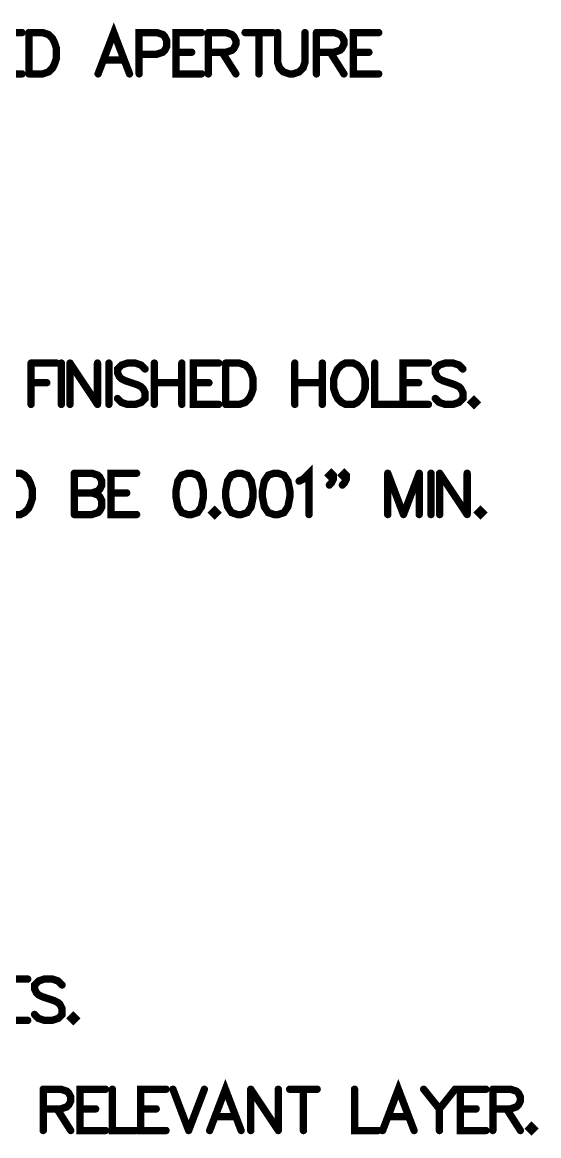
# Model space of a CAD drawing. Extents: x -9.8 to 23.3, y -7.1 to 14.3.
# Drawn here: x -3.552 to -2.848, y 4.094 to 5.61 of the extents above; entities that cross this region are included whole.
import ezdxf

# ---------------------------------------------------------------- set-up
doc = ezdxf.new("R2010")
doc.units = 0
doc.layers.add('2D_LINE_00', color=1, linetype='CONTINUOUS')

# ---------------------------------------------------------------- blocks, each defined once
blk = doc.blocks.new('SMOOTH_0$01')
at = {"const_width": 0.005}
blk.add_lwpolyline([(-0.0025, 0, 1), (0.0025, 0, 1)], format="xyb", close=True, dxfattribs=at)
blk = doc.blocks.new('DRAWING_742')
at = {"layer": '2D_LINE_00', "const_width": 0.01}
blk.add_lwpolyline([(0, 0), (0, -0.05624)], dxfattribs=at)
at = {"layer": '2D_LINE_00'}
for p in [(0, 0), (0, -0.05624)]:
    blk.add_blockref('SMOOTH_0$01', p, dxfattribs=at)
blk = doc.blocks.new('DRAWING_743')
at = {"layer": '2D_LINE_00', "const_width": 0.01}
blk.add_lwpolyline([(0, 0), (0.0241, 0), (0.03214, -0.00268), (0.03482, -0.00536), (0.03749, -0.01071), (0.03749, -0.01607), (0.03482, -0.02143), (0.03214, -0.0241), (0.0241, -0.02678), (0, -0.02678)], dxfattribs=at)
at = {"layer": '2D_LINE_00'}
for p in [(0, 0), (0.0241, 0), (0.03214, -0.00268), (0.03482, -0.00536), (0.03749, -0.01071), (0.03749, -0.01607), (0, -0.02678), (0.0241, -0.02678), (0.03214, -0.0241), (0.03482, -0.02143)]:
    blk.add_blockref('SMOOTH_0$01', p, dxfattribs=at)
blk = doc.blocks.new('DRAWING_744')
at = {"layer": '2D_LINE_00', "const_width": 0.01}
blk.add_lwpolyline([(0, 0), (0.01874, -0.02946)], dxfattribs=at)
at = {"layer": '2D_LINE_00'}
for p in [(0, 0), (0.01874, -0.02946)]:
    blk.add_blockref('SMOOTH_0$01', p, dxfattribs=at)
blk = doc.blocks.new('DRAWING_745')
at = {"layer": '2D_LINE_00', "const_width": 0.01}
blk.add_lwpolyline([(0, 0), (-0.03481, 0), (-0.03481, -0.05624), (0, -0.05624)], dxfattribs=at)
at = {"layer": '2D_LINE_00'}
for p in [(-0.03481, 0), (0, 0), (-0.03481, -0.05624), (0, -0.05624)]:
    blk.add_blockref('SMOOTH_0$01', p, dxfattribs=at)
blk = doc.blocks.new('DRAWING_746')
at = {"layer": '2D_LINE_00', "const_width": 0.01}
blk.add_lwpolyline([(0, 0), (0.02142, 0)], dxfattribs=at)
at = {"layer": '2D_LINE_00'}
for p in [(0, 0), (0.02142, 0)]:
    blk.add_blockref('SMOOTH_0$01', p, dxfattribs=at)
blk = doc.blocks.new('DRAWING_747')
at = {"layer": '2D_LINE_00', "const_width": 0.01}
blk.add_lwpolyline([(0, 0), (0, -0.05624), (0.03213, -0.05624)], dxfattribs=at)
at = {"layer": '2D_LINE_00'}
for p in [(0, 0), (0, -0.05624), (0.03213, -0.05624)]:
    blk.add_blockref('SMOOTH_0$01', p, dxfattribs=at)
blk = doc.blocks.new('DRAWING_748')
at = {"layer": '2D_LINE_00', "const_width": 0.01}
blk.add_lwpolyline([(0, 0), (-0.03482, 0), (-0.03482, -0.05624), (0, -0.05624)], dxfattribs=at)
at = {"layer": '2D_LINE_00'}
for p in [(-0.03482, 0), (0, 0), (-0.03482, -0.05624), (0, -0.05624)]:
    blk.add_blockref('SMOOTH_0$01', p, dxfattribs=at)
blk = doc.blocks.new('DRAWING_749')
at = {"layer": '2D_LINE_00', "const_width": 0.01}
blk.add_lwpolyline([(0, 0), (0.02143, 0)], dxfattribs=at)
at = {"layer": '2D_LINE_00'}
for p in [(0, 0), (0.02143, 0)]:
    blk.add_blockref('SMOOTH_0$01', p, dxfattribs=at)
blk = doc.blocks.new('DRAWING_750')
at = {"layer": '2D_LINE_00', "const_width": 0.01}
blk.add_lwpolyline([(0, 0), (0.02142, -0.05624)], dxfattribs=at)
at = {"layer": '2D_LINE_00'}
for p in [(0, 0), (0.02142, -0.05624)]:
    blk.add_blockref('SMOOTH_0$01', p, dxfattribs=at)
blk = doc.blocks.new('DRAWING_751')
at = {"layer": '2D_LINE_00', "const_width": 0.01}
blk.add_lwpolyline([(0, 0), (-0.02143, -0.05624)], dxfattribs=at)
at = {"layer": '2D_LINE_00'}
for p in [(0, 0), (-0.02143, -0.05624)]:
    blk.add_blockref('SMOOTH_0$01', p, dxfattribs=at)
blk = doc.blocks.new('DRAWING_752')
at = {"layer": '2D_LINE_00', "const_width": 0.01}
blk.add_lwpolyline([(0, 0), (-0.02143, 0.05624), (-0.04285, 0)], dxfattribs=at)
at = {"layer": '2D_LINE_00'}
for p in [(-0.02143, 0.05624), (-0.04285, 0), (0, 0)]:
    blk.add_blockref('SMOOTH_0$01', p, dxfattribs=at)
blk = doc.blocks.new('DRAWING_753')
at = {"layer": '2D_LINE_00', "const_width": 0.01}
blk.add_lwpolyline([(0, 0), (0.02678, 0)], dxfattribs=at)
at = {"layer": '2D_LINE_00'}
for p in [(0, 0), (0.02678, 0)]:
    blk.add_blockref('SMOOTH_0$01', p, dxfattribs=at)
blk = doc.blocks.new('DRAWING_754')
at = {"layer": '2D_LINE_00', "const_width": 0.01}
blk.add_lwpolyline([(0, 0), (0, -0.05624)], dxfattribs=at)
at = {"layer": '2D_LINE_00'}
for p in [(0, 0), (0, -0.05624)]:
    blk.add_blockref('SMOOTH_0$01', p, dxfattribs=at)
blk = doc.blocks.new('DRAWING_755')
at = {"layer": '2D_LINE_00', "const_width": 0.01}
blk.add_lwpolyline([(0, 0), (0.03749, -0.05624)], dxfattribs=at)
at = {"layer": '2D_LINE_00'}
for p in [(0, 0), (0.03749, -0.05624)]:
    blk.add_blockref('SMOOTH_0$01', p, dxfattribs=at)
blk = doc.blocks.new('DRAWING_756')
at = {"layer": '2D_LINE_00', "const_width": 0.01}
blk.add_lwpolyline([(0, 0), (0, -0.05624)], dxfattribs=at)
at = {"layer": '2D_LINE_00'}
for p in [(0, 0), (0, -0.05624)]:
    blk.add_blockref('SMOOTH_0$01', p, dxfattribs=at)
blk = doc.blocks.new('DRAWING_757')
at = {"layer": '2D_LINE_00', "const_width": 0.01}
blk.add_lwpolyline([(0, 0), (0, -0.05624)], dxfattribs=at)
at = {"layer": '2D_LINE_00'}
for p in [(0, 0), (0, -0.05624)]:
    blk.add_blockref('SMOOTH_0$01', p, dxfattribs=at)
blk = doc.blocks.new('DRAWING_758')
at = {"layer": '2D_LINE_00', "const_width": 0.01}
blk.add_lwpolyline([(0, 0), (0.03749, 0)], dxfattribs=at)
at = {"layer": '2D_LINE_00'}
for p in [(0, 0), (0.03749, 0)]:
    blk.add_blockref('SMOOTH_0$01', p, dxfattribs=at)
blk = doc.blocks.new('DRAWING_759')
at = {"layer": '2D_LINE_00', "const_width": 0.01}
blk.add_lwpolyline([(0, 0), (0, -0.05624), (0.03213, -0.05624)], dxfattribs=at)
at = {"layer": '2D_LINE_00'}
for p in [(0, 0), (0, -0.05624), (0.03213, -0.05624)]:
    blk.add_blockref('SMOOTH_0$01', p, dxfattribs=at)
blk = doc.blocks.new('DRAWING_760')
at = {"layer": '2D_LINE_00', "const_width": 0.01}
blk.add_lwpolyline([(0, 0), (-0.02142, 0.05624), (-0.04285, 0)], dxfattribs=at)
at = {"layer": '2D_LINE_00'}
for p in [(-0.02142, 0.05624), (-0.04285, 0), (0, 0)]:
    blk.add_blockref('SMOOTH_0$01', p, dxfattribs=at)
blk = doc.blocks.new('DRAWING_761')
at = {"layer": '2D_LINE_00', "const_width": 0.01}
blk.add_lwpolyline([(0, 0), (0.02677, 0)], dxfattribs=at)
at = {"layer": '2D_LINE_00'}
for p in [(0, 0), (0.02677, 0)]:
    blk.add_blockref('SMOOTH_0$01', p, dxfattribs=at)
blk = doc.blocks.new('DRAWING_762')
at = {"layer": '2D_LINE_00', "const_width": 0.01}
blk.add_lwpolyline([(0, 0), (0.02143, -0.02678), (0.02143, -0.05624)], dxfattribs=at)
at = {"layer": '2D_LINE_00'}
for p in [(0, 0), (0.02143, -0.02678), (0.02143, -0.05624)]:
    blk.add_blockref('SMOOTH_0$01', p, dxfattribs=at)
blk = doc.blocks.new('DRAWING_763')
at = {"layer": '2D_LINE_00', "const_width": 0.01}
blk.add_lwpolyline([(0, 0), (-0.02142, -0.02678)], dxfattribs=at)
at = {"layer": '2D_LINE_00'}
for p in [(0, 0), (-0.02142, -0.02678)]:
    blk.add_blockref('SMOOTH_0$01', p, dxfattribs=at)
blk = doc.blocks.new('DRAWING_764')
at = {"layer": '2D_LINE_00', "const_width": 0.01}
blk.add_lwpolyline([(0, 0), (-0.03481, 0), (-0.03481, -0.05624), (0, -0.05624)], dxfattribs=at)
at = {"layer": '2D_LINE_00'}
for p in [(-0.03481, 0), (0, 0), (-0.03481, -0.05624), (0, -0.05624)]:
    blk.add_blockref('SMOOTH_0$01', p, dxfattribs=at)
blk = doc.blocks.new('DRAWING_765')
at = {"layer": '2D_LINE_00', "const_width": 0.01}
blk.add_lwpolyline([(0, 0), (0.02142, 0)], dxfattribs=at)
at = {"layer": '2D_LINE_00'}
for p in [(0, 0), (0.02142, 0)]:
    blk.add_blockref('SMOOTH_0$01', p, dxfattribs=at)
blk = doc.blocks.new('DRAWING_766')
at = {"layer": '2D_LINE_00', "const_width": 0.01}
blk.add_lwpolyline([(0, 0), (0, -0.05624)], dxfattribs=at)
at = {"layer": '2D_LINE_00'}
for p in [(0, 0), (0, -0.05624)]:
    blk.add_blockref('SMOOTH_0$01', p, dxfattribs=at)
blk = doc.blocks.new('DRAWING_767')
at = {"layer": '2D_LINE_00', "const_width": 0.01}
blk.add_lwpolyline([(0, 0), (0.0241, 0), (0.03213, -0.00268), (0.03481, -0.00536), (0.03749, -0.01071), (0.03749, -0.01607), (0.03481, -0.02143), (0.03213, -0.0241), (0.0241, -0.02678), (0, -0.02678)], dxfattribs=at)
at = {"layer": '2D_LINE_00'}
for p in [(0, 0), (0.0241, 0), (0.03213, -0.00268), (0.03481, -0.00536), (0.03749, -0.01071), (0.03749, -0.01607), (0, -0.02678), (0.0241, -0.02678), (0.03213, -0.0241), (0.03481, -0.02143)]:
    blk.add_blockref('SMOOTH_0$01', p, dxfattribs=at)
blk = doc.blocks.new('DRAWING_768')
at = {"layer": '2D_LINE_00', "const_width": 0.01}
blk.add_lwpolyline([(0, 0), (0.01875, -0.02946)], dxfattribs=at)
at = {"layer": '2D_LINE_00'}
for p in [(0, 0), (0.01875, -0.02946)]:
    blk.add_blockref('SMOOTH_0$01', p, dxfattribs=at)
blk = doc.blocks.new('DRAWING_769')
at = {"layer": '2D_LINE_00', "const_width": 0.01}
blk.add_lwpolyline([(0, 0), (-0.00267, -0.00268), (0, -0.00536), (0.00268, -0.00268), (0, 0)], dxfattribs=at)
at = {"layer": '2D_LINE_00'}
for p in [(-0.00267, -0.00268), (0, 0), (0, 0), (0.00268, -0.00268), (0, -0.00536)]:
    blk.add_blockref('SMOOTH_0$01', p, dxfattribs=at)
blk = doc.blocks.new('DRAWING_848')
at = {"layer": '2D_LINE_00', "const_width": 0.01}
blk.add_lwpolyline([(0, 0), (-0.03481, 0), (-0.03481, -0.05624), (0, -0.05624)], dxfattribs=at)
at = {"layer": '2D_LINE_00'}
for p in [(-0.03481, 0), (0, 0), (-0.03481, -0.05624), (0, -0.05624)]:
    blk.add_blockref('SMOOTH_0$01', p, dxfattribs=at)
blk = doc.blocks.new('DRAWING_850')
at = {"layer": '2D_LINE_00', "const_width": 0.01}
blk.add_lwpolyline([(0, 0), (-0.00536, 0.00536), (-0.01339, 0.00804), (-0.0241, 0.00804), (-0.03214, 0.00536), (-0.03749, 0), (-0.03749, -0.00535), (-0.03481, -0.01071), (-0.03214, -0.01339), (-0.02678, -0.01606), (-0.01071, -0.02142), (-0.00536, -0.0241), (-0.00268, -0.02678), (0, -0.03213), (0, -0.04017), (-0.00536, -0.04552), (-0.01339, -0.0482), (-0.0241, -0.0482), (-0.03214, -0.04552), (-0.03749, -0.04017)], dxfattribs=at)
at = {"layer": '2D_LINE_00'}
for p in [(-0.03749, 0), (-0.03214, 0.00536), (-0.0241, 0.00804), (-0.01339, 0.00804), (-0.00536, 0.00536), (0, 0), (-0.03749, -0.00535), (-0.03481, -0.01071), (-0.03214, -0.01339), (-0.02678, -0.01606), (-0.01071, -0.02142), (-0.00536, -0.0241), (-0.00268, -0.02678), (0, -0.03213), (-0.03749, -0.04017), (-0.03214, -0.04552), (-0.0241, -0.0482), (-0.01339, -0.0482), (-0.00536, -0.04552), (0, -0.04017)]:
    blk.add_blockref('SMOOTH_0$01', p, dxfattribs=at)
blk = doc.blocks.new('DRAWING_851')
at = {"layer": '2D_LINE_00', "const_width": 0.01}
blk.add_lwpolyline([(0, 0), (-0.00267, -0.00268), (0, -0.00536), (0.00268, -0.00268), (0, 0)], dxfattribs=at)
at = {"layer": '2D_LINE_00'}
for p in [(-0.00267, -0.00268), (0, 0), (0, 0), (0.00268, -0.00268), (0, -0.00536)]:
    blk.add_blockref('SMOOTH_0$01', p, dxfattribs=at)
blk = doc.blocks.new('DRAWING_1162')
at = {"layer": '2D_LINE_00', "const_width": 0.01}
blk.add_lwpolyline([(0, 0), (-0.03481, 0), (-0.03481, -0.05624), (0, -0.05624)], dxfattribs=at)
at = {"layer": '2D_LINE_00'}
for p in [(-0.03481, 0), (0, 0), (-0.03481, -0.05624), (0, -0.05624)]:
    blk.add_blockref('SMOOTH_0$01', p, dxfattribs=at)
blk = doc.blocks.new('DRAWING_1164')
at = {"layer": '2D_LINE_00', "const_width": 0.01}
blk.add_lwpolyline([(0, 0), (0, -0.05624)], dxfattribs=at)
at = {"layer": '2D_LINE_00'}
for p in [(0, 0), (0, -0.05624)]:
    blk.add_blockref('SMOOTH_0$01', p, dxfattribs=at)
blk = doc.blocks.new('DRAWING_1165')
at = {"layer": '2D_LINE_00', "const_width": 0.01}
blk.add_lwpolyline([(0, 0), (0.01874, 0), (0.02678, -0.00268), (0.03213, -0.00804), (0.03481, -0.01339), (0.03749, -0.02143), (0.03749, -0.03482), (0.03481, -0.04285), (0.03213, -0.04821), (0.02678, -0.05356), (0.01874, -0.05624), (0, -0.05624)], dxfattribs=at)
at = {"layer": '2D_LINE_00'}
for p in [(0, 0), (0.01874, 0), (0.02678, -0.00268), (0.03213, -0.00804), (0.03481, -0.01339), (0.03749, -0.02143), (0.03749, -0.03482), (0.03213, -0.04821), (0.03481, -0.04285), (0, -0.05624), (0.01874, -0.05624), (0.02678, -0.05356)]:
    blk.add_blockref('SMOOTH_0$01', p, dxfattribs=at)
blk = doc.blocks.new('DRAWING_1166')
at = {"layer": '2D_LINE_00', "const_width": 0.01}
blk.add_lwpolyline([(0, 0), (-0.02142, 0.05624), (-0.04285, 0)], dxfattribs=at)
at = {"layer": '2D_LINE_00'}
for p in [(-0.02142, 0.05624), (-0.04285, 0), (0, 0)]:
    blk.add_blockref('SMOOTH_0$01', p, dxfattribs=at)
blk = doc.blocks.new('DRAWING_1167')
at = {"layer": '2D_LINE_00', "const_width": 0.01}
blk.add_lwpolyline([(0, 0), (0.02678, 0)], dxfattribs=at)
at = {"layer": '2D_LINE_00'}
for p in [(0, 0), (0.02678, 0)]:
    blk.add_blockref('SMOOTH_0$01', p, dxfattribs=at)
blk = doc.blocks.new('DRAWING_1168')
at = {"layer": '2D_LINE_00', "const_width": 0.01}
blk.add_lwpolyline([(0, 0), (0.0241, 0), (0.03214, 0.00268), (0.03482, 0.00536), (0.03749, 0.01071), (0.03749, 0.01875), (0.03482, 0.0241), (0.03214, 0.02678), (0.0241, 0.02946), (0, 0.02946), (0, -0.02678)], dxfattribs=at)
at = {"layer": '2D_LINE_00'}
for p in [(0, 0.02946), (0.0241, 0.02946), (0.03214, 0.02678), (0.03482, 0.0241), (0.03749, 0.01875), (0.03749, 0.01071), (0, 0), (0.0241, 0), (0.03214, 0.00268), (0.03482, 0.00536), (0, -0.02678)]:
    blk.add_blockref('SMOOTH_0$01', p, dxfattribs=at)
blk = doc.blocks.new('DRAWING_1169')
at = {"layer": '2D_LINE_00', "const_width": 0.01}
blk.add_lwpolyline([(0, 0), (-0.03482, 0), (-0.03482, -0.05624), (0, -0.05624)], dxfattribs=at)
at = {"layer": '2D_LINE_00'}
for p in [(-0.03482, 0), (0, 0), (-0.03482, -0.05624), (0, -0.05624)]:
    blk.add_blockref('SMOOTH_0$01', p, dxfattribs=at)
blk = doc.blocks.new('DRAWING_1170')
at = {"layer": '2D_LINE_00', "const_width": 0.01}
blk.add_lwpolyline([(0, 0), (0.02142, 0)], dxfattribs=at)
at = {"layer": '2D_LINE_00'}
for p in [(0, 0), (0.02142, 0)]:
    blk.add_blockref('SMOOTH_0$01', p, dxfattribs=at)
blk = doc.blocks.new('DRAWING_1171')
at = {"layer": '2D_LINE_00', "const_width": 0.01}
blk.add_lwpolyline([(0, 0), (0, -0.05624)], dxfattribs=at)
at = {"layer": '2D_LINE_00'}
for p in [(0, 0), (0, -0.05624)]:
    blk.add_blockref('SMOOTH_0$01', p, dxfattribs=at)
blk = doc.blocks.new('DRAWING_1172')
at = {"layer": '2D_LINE_00', "const_width": 0.01}
blk.add_lwpolyline([(0, 0), (0.0241, 0), (0.03213, -0.00268), (0.03481, -0.00536), (0.03749, -0.01071), (0.03749, -0.01607), (0.03481, -0.02143), (0.03213, -0.0241), (0.0241, -0.02678), (0, -0.02678)], dxfattribs=at)
at = {"layer": '2D_LINE_00'}
for p in [(0, 0), (0.0241, 0), (0.03213, -0.00268), (0.03481, -0.00536), (0.03749, -0.01071), (0.03749, -0.01607), (0, -0.02678), (0.0241, -0.02678), (0.03213, -0.0241), (0.03481, -0.02143)]:
    blk.add_blockref('SMOOTH_0$01', p, dxfattribs=at)
blk = doc.blocks.new('DRAWING_1173')
at = {"layer": '2D_LINE_00', "const_width": 0.01}
blk.add_lwpolyline([(0, 0), (0.01875, -0.02946)], dxfattribs=at)
at = {"layer": '2D_LINE_00'}
for p in [(0, 0), (0.01875, -0.02946)]:
    blk.add_blockref('SMOOTH_0$01', p, dxfattribs=at)
blk = doc.blocks.new('DRAWING_1174')
at = {"layer": '2D_LINE_00', "const_width": 0.01}
blk.add_lwpolyline([(0, 0), (0, -0.05624)], dxfattribs=at)
at = {"layer": '2D_LINE_00'}
for p in [(0, 0), (0, -0.05624)]:
    blk.add_blockref('SMOOTH_0$01', p, dxfattribs=at)
blk = doc.blocks.new('DRAWING_1175')
at = {"layer": '2D_LINE_00', "const_width": 0.01}
blk.add_lwpolyline([(0, 0), (0.03749, 0)], dxfattribs=at)
at = {"layer": '2D_LINE_00'}
for p in [(0, 0), (0.03749, 0)]:
    blk.add_blockref('SMOOTH_0$01', p, dxfattribs=at)
blk = doc.blocks.new('DRAWING_1176')
at = {"layer": '2D_LINE_00', "const_width": 0.01}
blk.add_lwpolyline([(0, 0), (0, -0.04017), (0.00268, -0.04821), (0.00804, -0.05356), (0.01607, -0.05624), (0.02143, -0.05624), (0.02946, -0.05356), (0.03482, -0.04821), (0.0375, -0.04017), (0.0375, 0)], dxfattribs=at)
at = {"layer": '2D_LINE_00'}
for p in [(0, 0), (0.0375, 0), (0, -0.04017), (0.00268, -0.04821), (0.03482, -0.04821), (0.0375, -0.04017), (0.00804, -0.05356), (0.01607, -0.05624), (0.02143, -0.05624), (0.02946, -0.05356)]:
    blk.add_blockref('SMOOTH_0$01', p, dxfattribs=at)
blk = doc.blocks.new('DRAWING_1177')
at = {"layer": '2D_LINE_00', "const_width": 0.01}
blk.add_lwpolyline([(0, 0), (0, -0.05624)], dxfattribs=at)
at = {"layer": '2D_LINE_00'}
for p in [(0, 0), (0, -0.05624)]:
    blk.add_blockref('SMOOTH_0$01', p, dxfattribs=at)
blk = doc.blocks.new('DRAWING_1178')
at = {"layer": '2D_LINE_00', "const_width": 0.01}
blk.add_lwpolyline([(0, 0), (0.0241, 0), (0.03213, -0.00268), (0.03481, -0.00536), (0.03749, -0.01071), (0.03749, -0.01607), (0.03481, -0.02143), (0.03213, -0.0241), (0.0241, -0.02678), (0, -0.02678)], dxfattribs=at)
at = {"layer": '2D_LINE_00'}
for p in [(0, 0), (0.0241, 0), (0.03213, -0.00268), (0.03481, -0.00536), (0.03749, -0.01071), (0.03749, -0.01607), (0, -0.02678), (0.0241, -0.02678), (0.03213, -0.0241), (0.03481, -0.02143)]:
    blk.add_blockref('SMOOTH_0$01', p, dxfattribs=at)
blk = doc.blocks.new('DRAWING_1179')
at = {"layer": '2D_LINE_00', "const_width": 0.01}
blk.add_lwpolyline([(0, 0), (0.01875, -0.02946)], dxfattribs=at)
at = {"layer": '2D_LINE_00'}
for p in [(0, 0), (0.01875, -0.02946)]:
    blk.add_blockref('SMOOTH_0$01', p, dxfattribs=at)
blk = doc.blocks.new('DRAWING_1180')
at = {"layer": '2D_LINE_00', "const_width": 0.01}
blk.add_lwpolyline([(0, 0), (-0.03481, 0), (-0.03481, -0.05624), (0, -0.05624)], dxfattribs=at)
at = {"layer": '2D_LINE_00'}
for p in [(-0.03481, 0), (0, 0), (-0.03481, -0.05624), (0, -0.05624)]:
    blk.add_blockref('SMOOTH_0$01', p, dxfattribs=at)
blk = doc.blocks.new('DRAWING_1181')
at = {"layer": '2D_LINE_00', "const_width": 0.01}
blk.add_lwpolyline([(0, 0), (0.02142, 0)], dxfattribs=at)
at = {"layer": '2D_LINE_00'}
for p in [(0, 0), (0.02142, 0)]:
    blk.add_blockref('SMOOTH_0$01', p, dxfattribs=at)
blk = doc.blocks.new('DRAWING_1542')
at = {"layer": '2D_LINE_00', "const_width": 0.01}
blk.add_lwpolyline([(0, 0), (-0.00536, -0.00268), (-0.01071, -0.00804), (-0.01339, -0.01339), (-0.01607, -0.02143), (-0.01607, -0.03482), (-0.01339, -0.04285), (-0.01071, -0.04821), (-0.00536, -0.05356), (0, -0.05624), (0.01071, -0.05624), (0.01607, -0.05356), (0.02142, -0.04821), (0.0241, -0.04285), (0.02678, -0.03482), (0.02678, -0.02143), (0.0241, -0.01339), (0.02142, -0.00804), (0.01607, -0.00268), (0.01071, 0), (0, 0)], dxfattribs=at)
at = {"layer": '2D_LINE_00'}
for p in [(-0.00536, -0.00268), (0, 0), (0, 0), (0.01071, 0), (0.01607, -0.00268), (-0.01339, -0.01339), (-0.01071, -0.00804), (0.02142, -0.00804), (0.0241, -0.01339), (-0.01607, -0.02143), (-0.01607, -0.03482), (0.02678, -0.02143), (0.02678, -0.03482), (-0.01339, -0.04285), (-0.01071, -0.04821), (0.02142, -0.04821), (0.0241, -0.04285), (-0.00536, -0.05356), (0, -0.05624), (0.01071, -0.05624), (0.01607, -0.05356)]:
    blk.add_blockref('SMOOTH_0$01', p, dxfattribs=at)
blk = doc.blocks.new('DRAWING_1543')
at = {"layer": '2D_LINE_00', "const_width": 0.01}
blk.add_lwpolyline([(0, 0), (0, -0.05624)], dxfattribs=at)
at = {"layer": '2D_LINE_00'}
for p in [(0, 0), (0, -0.05624)]:
    blk.add_blockref('SMOOTH_0$01', p, dxfattribs=at)
blk = doc.blocks.new('DRAWING_1544')
at = {"layer": '2D_LINE_00', "const_width": 0.01}
blk.add_lwpolyline([(0, 0), (0.0241, 0), (0.03213, -0.00268), (0.03481, -0.00536), (0.03749, -0.01071), (0.03749, -0.01607), (0.03481, -0.02143), (0.03213, -0.0241), (0.0241, -0.02678)], dxfattribs=at)
at = {"layer": '2D_LINE_00'}
for p in [(0, 0), (0.0241, 0), (0.03213, -0.00268), (0.03481, -0.00536), (0.03749, -0.01071), (0.03749, -0.01607), (0.0241, -0.02678), (0.03213, -0.0241), (0.03481, -0.02143)]:
    blk.add_blockref('SMOOTH_0$01', p, dxfattribs=at)
blk = doc.blocks.new('DRAWING_1545')
at = {"layer": '2D_LINE_00', "const_width": 0.01}
blk.add_lwpolyline([(0, 0), (0.0241, 0), (0.03213, -0.00268), (0.03481, -0.00536), (0.03749, -0.01071), (0.03749, -0.01875), (0.03481, -0.0241), (0.03213, -0.02678), (0.0241, -0.02946), (0, -0.02946)], dxfattribs=at)
at = {"layer": '2D_LINE_00'}
for p in [(0, 0), (0.0241, 0), (0.03213, -0.00268), (0.03481, -0.00536), (0.03749, -0.01071), (0.03749, -0.01875), (0, -0.02946), (0.0241, -0.02946), (0.03213, -0.02678), (0.03481, -0.0241)]:
    blk.add_blockref('SMOOTH_0$01', p, dxfattribs=at)
blk = doc.blocks.new('DRAWING_1546')
at = {"layer": '2D_LINE_00', "const_width": 0.01}
blk.add_lwpolyline([(0, 0), (-0.03481, 0), (-0.03481, -0.05624), (0, -0.05624)], dxfattribs=at)
at = {"layer": '2D_LINE_00'}
for p in [(-0.03481, 0), (0, 0), (-0.03481, -0.05624), (0, -0.05624)]:
    blk.add_blockref('SMOOTH_0$01', p, dxfattribs=at)
blk = doc.blocks.new('DRAWING_1547')
at = {"layer": '2D_LINE_00', "const_width": 0.01}
blk.add_lwpolyline([(0, 0), (0.02142, 0)], dxfattribs=at)
at = {"layer": '2D_LINE_00'}
for p in [(0, 0), (0.02142, 0)]:
    blk.add_blockref('SMOOTH_0$01', p, dxfattribs=at)
blk = doc.blocks.new('DRAWING_1548')
at = {"layer": '2D_LINE_00', "const_width": 0.01}
blk.add_lwpolyline([(0, 0), (-0.00804, -0.00268), (-0.01339, -0.01071), (-0.01607, -0.0241), (-0.01607, -0.03214), (-0.01339, -0.04553), (-0.00804, -0.05356), (0, -0.05624), (0.00535, -0.05624), (0.01339, -0.05356), (0.01875, -0.04553), (0.02142, -0.03214), (0.02142, -0.0241), (0.01875, -0.01071), (0.01339, -0.00268), (0.00535, 0), (0, 0)], dxfattribs=at)
at = {"layer": '2D_LINE_00'}
for p in [(-0.00804, -0.00268), (0, 0), (0, 0), (0.00535, 0), (0.01339, -0.00268), (-0.01339, -0.01071), (0.01875, -0.01071), (-0.01607, -0.0241), (-0.01607, -0.03214), (0.02142, -0.0241), (0.02142, -0.03214), (-0.01339, -0.04553), (0.01875, -0.04553), (-0.00804, -0.05356), (0, -0.05624), (0.00535, -0.05624), (0.01339, -0.05356)]:
    blk.add_blockref('SMOOTH_0$01', p, dxfattribs=at)
blk = doc.blocks.new('DRAWING_1549')
at = {"layer": '2D_LINE_00', "const_width": 0.01}
blk.add_lwpolyline([(0, 0), (-0.00268, -0.00268), (0, -0.00536), (0.00268, -0.00268), (0, 0)], dxfattribs=at)
at = {"layer": '2D_LINE_00'}
for p in [(-0.00268, -0.00268), (0, 0), (0, 0), (0.00268, -0.00268), (0, -0.00536)]:
    blk.add_blockref('SMOOTH_0$01', p, dxfattribs=at)
blk = doc.blocks.new('DRAWING_1550')
at = {"layer": '2D_LINE_00', "const_width": 0.01}
blk.add_lwpolyline([(0, 0), (-0.00803, -0.00268), (-0.01339, -0.01071), (-0.01607, -0.0241), (-0.01607, -0.03214), (-0.01339, -0.04553), (-0.00803, -0.05356), (0, -0.05624), (0.00536, -0.05624), (0.01339, -0.05356), (0.01875, -0.04553), (0.02143, -0.03214), (0.02143, -0.0241), (0.01875, -0.01071), (0.01339, -0.00268), (0.00536, 0), (0, 0)], dxfattribs=at)
at = {"layer": '2D_LINE_00'}
for p in [(-0.00803, -0.00268), (0, 0), (0, 0), (0.00536, 0), (0.01339, -0.00268), (-0.01339, -0.01071), (0.01875, -0.01071), (-0.01607, -0.0241), (-0.01607, -0.03214), (0.02143, -0.0241), (0.02143, -0.03214), (-0.01339, -0.04553), (0.01875, -0.04553), (-0.00803, -0.05356), (0, -0.05624), (0.00536, -0.05624), (0.01339, -0.05356)]:
    blk.add_blockref('SMOOTH_0$01', p, dxfattribs=at)
blk = doc.blocks.new('DRAWING_1551')
at = {"layer": '2D_LINE_00', "const_width": 0.01}
blk.add_lwpolyline([(0, 0), (-0.00803, -0.00268), (-0.01339, -0.01071), (-0.01607, -0.0241), (-0.01607, -0.03214), (-0.01339, -0.04553), (-0.00803, -0.05356), (0, -0.05624), (0.00536, -0.05624), (0.01339, -0.05356), (0.01875, -0.04553), (0.02142, -0.03214), (0.02142, -0.0241), (0.01875, -0.01071), (0.01339, -0.00268), (0.00536, 0), (0, 0)], dxfattribs=at)
at = {"layer": '2D_LINE_00'}
for p in [(-0.00803, -0.00268), (0, 0), (0, 0), (0.00536, 0), (0.01339, -0.00268), (-0.01339, -0.01071), (0.01875, -0.01071), (-0.01607, -0.0241), (-0.01607, -0.03214), (0.02142, -0.0241), (0.02142, -0.03214), (-0.01339, -0.04553), (0.01875, -0.04553), (-0.00803, -0.05356), (0, -0.05624), (0.00536, -0.05624), (0.01339, -0.05356)]:
    blk.add_blockref('SMOOTH_0$01', p, dxfattribs=at)
blk = doc.blocks.new('DRAWING_1552')
at = {"layer": '2D_LINE_00', "const_width": 0.01}
blk.add_lwpolyline([(0, 0), (0.00536, 0.00267), (0.01339, 0.01071), (0.01339, -0.04553)], dxfattribs=at)
at = {"layer": '2D_LINE_00'}
for p in [(0.01339, 0.01071), (0, 0), (0.00536, 0.00267), (0.01339, -0.04553)]:
    blk.add_blockref('SMOOTH_0$01', p, dxfattribs=at)
blk = doc.blocks.new('DRAWING_1553')
at = {"layer": '2D_LINE_00', "const_width": 0.01}
blk.add_lwpolyline([(0, 0), (-0.00268, 0.00268), (0, 0.00536), (0.00268, 0.00268), (0.00268, -0.00268), (0, -0.00803), (-0.00268, -0.01071)], dxfattribs=at)
at = {"layer": '2D_LINE_00'}
for p in [(-0.00268, 0.00268), (0, 0.00536), (0, 0), (0.00268, 0.00268), (0.00268, -0.00268), (-0.00268, -0.01071), (0, -0.00803)]:
    blk.add_blockref('SMOOTH_0$01', p, dxfattribs=at)
blk = doc.blocks.new('DRAWING_1554')
at = {"layer": '2D_LINE_00', "const_width": 0.01}
blk.add_lwpolyline([(0, 0), (-0.00268, 0.00268), (0, 0.00536), (0.00267, 0.00268), (0.00267, -0.00268), (0, -0.00803), (-0.00268, -0.01071)], dxfattribs=at)
at = {"layer": '2D_LINE_00'}
for p in [(-0.00268, 0.00268), (0, 0.00536), (0, 0), (0.00267, 0.00268), (0.00267, -0.00268), (-0.00268, -0.01071), (0, -0.00803)]:
    blk.add_blockref('SMOOTH_0$01', p, dxfattribs=at)
blk = doc.blocks.new('DRAWING_1555')
at = {"layer": '2D_LINE_00', "const_width": 0.01}
blk.add_lwpolyline([(0, 0), (0, -0.05624)], dxfattribs=at)
at = {"layer": '2D_LINE_00'}
for p in [(0, 0), (0, -0.05624)]:
    blk.add_blockref('SMOOTH_0$01', p, dxfattribs=at)
blk = doc.blocks.new('DRAWING_1556')
at = {"layer": '2D_LINE_00', "const_width": 0.01}
blk.add_lwpolyline([(0, 0), (0.02142, -0.05624)], dxfattribs=at)
at = {"layer": '2D_LINE_00'}
for p in [(0, 0), (0.02142, -0.05624)]:
    blk.add_blockref('SMOOTH_0$01', p, dxfattribs=at)
blk = doc.blocks.new('DRAWING_1557')
at = {"layer": '2D_LINE_00', "const_width": 0.01}
blk.add_lwpolyline([(0, 0), (-0.02143, -0.05624)], dxfattribs=at)
at = {"layer": '2D_LINE_00'}
for p in [(0, 0), (-0.02143, -0.05624)]:
    blk.add_blockref('SMOOTH_0$01', p, dxfattribs=at)
blk = doc.blocks.new('DRAWING_1558')
at = {"layer": '2D_LINE_00', "const_width": 0.01}
blk.add_lwpolyline([(0, 0), (0, -0.05624)], dxfattribs=at)
at = {"layer": '2D_LINE_00'}
for p in [(0, 0), (0, -0.05624)]:
    blk.add_blockref('SMOOTH_0$01', p, dxfattribs=at)
blk = doc.blocks.new('DRAWING_1559')
at = {"layer": '2D_LINE_00', "const_width": 0.01}
blk.add_lwpolyline([(0, 0), (0, -0.05624)], dxfattribs=at)
at = {"layer": '2D_LINE_00'}
for p in [(0, 0), (0, -0.05624)]:
    blk.add_blockref('SMOOTH_0$01', p, dxfattribs=at)
blk = doc.blocks.new('DRAWING_1560')
at = {"layer": '2D_LINE_00', "const_width": 0.01}
blk.add_lwpolyline([(0, 0), (0, -0.05624)], dxfattribs=at)
at = {"layer": '2D_LINE_00'}
for p in [(0, 0), (0, -0.05624)]:
    blk.add_blockref('SMOOTH_0$01', p, dxfattribs=at)
blk = doc.blocks.new('DRAWING_1561')
at = {"layer": '2D_LINE_00', "const_width": 0.01}
blk.add_lwpolyline([(0, 0), (0.03749, -0.05624)], dxfattribs=at)
at = {"layer": '2D_LINE_00'}
for p in [(0, 0), (0.03749, -0.05624)]:
    blk.add_blockref('SMOOTH_0$01', p, dxfattribs=at)
blk = doc.blocks.new('DRAWING_1562')
at = {"layer": '2D_LINE_00', "const_width": 0.01}
blk.add_lwpolyline([(0, 0), (0, -0.05624)], dxfattribs=at)
at = {"layer": '2D_LINE_00'}
for p in [(0, 0), (0, -0.05624)]:
    blk.add_blockref('SMOOTH_0$01', p, dxfattribs=at)
blk = doc.blocks.new('DRAWING_1563')
at = {"layer": '2D_LINE_00', "const_width": 0.01}
blk.add_lwpolyline([(0, 0), (-0.00268, -0.00268), (0, -0.00536), (0.00268, -0.00268), (0, 0)], dxfattribs=at)
at = {"layer": '2D_LINE_00'}
for p in [(-0.00268, -0.00268), (0, 0), (0, 0), (0.00268, -0.00268), (0, -0.00536)]:
    blk.add_blockref('SMOOTH_0$01', p, dxfattribs=at)
blk = doc.blocks.new('DRAWING_1650')
at = {"layer": '2D_LINE_00', "const_width": 0.01}
blk.add_lwpolyline([(0, 0), (0, -0.05624)], dxfattribs=at)
at = {"layer": '2D_LINE_00'}
for p in [(0, 0), (0, -0.05624)]:
    blk.add_blockref('SMOOTH_0$01', p, dxfattribs=at)
blk = doc.blocks.new('DRAWING_1651')
at = {"layer": '2D_LINE_00', "const_width": 0.01}
blk.add_lwpolyline([(0, 0), (0.03482, 0)], dxfattribs=at)
at = {"layer": '2D_LINE_00'}
for p in [(0, 0), (0.03482, 0)]:
    blk.add_blockref('SMOOTH_0$01', p, dxfattribs=at)
blk = doc.blocks.new('DRAWING_1652')
at = {"layer": '2D_LINE_00', "const_width": 0.01}
blk.add_lwpolyline([(0, 0), (0.02143, 0)], dxfattribs=at)
at = {"layer": '2D_LINE_00'}
for p in [(0, 0), (0.02143, 0)]:
    blk.add_blockref('SMOOTH_0$01', p, dxfattribs=at)
blk = doc.blocks.new('DRAWING_1653')
at = {"layer": '2D_LINE_00', "const_width": 0.01}
blk.add_lwpolyline([(0, 0), (0, -0.05624)], dxfattribs=at)
at = {"layer": '2D_LINE_00'}
for p in [(0, 0), (0, -0.05624)]:
    blk.add_blockref('SMOOTH_0$01', p, dxfattribs=at)
blk = doc.blocks.new('DRAWING_1654')
at = {"layer": '2D_LINE_00', "const_width": 0.01}
blk.add_lwpolyline([(0, 0), (0, -0.05624)], dxfattribs=at)
at = {"layer": '2D_LINE_00'}
for p in [(0, 0), (0, -0.05624)]:
    blk.add_blockref('SMOOTH_0$01', p, dxfattribs=at)
blk = doc.blocks.new('DRAWING_1655')
at = {"layer": '2D_LINE_00', "const_width": 0.01}
blk.add_lwpolyline([(0, 0), (0.03749, -0.05624)], dxfattribs=at)
at = {"layer": '2D_LINE_00'}
for p in [(0, 0), (0.03749, -0.05624)]:
    blk.add_blockref('SMOOTH_0$01', p, dxfattribs=at)
blk = doc.blocks.new('DRAWING_1656')
at = {"layer": '2D_LINE_00', "const_width": 0.01}
blk.add_lwpolyline([(0, 0), (0, -0.05624)], dxfattribs=at)
at = {"layer": '2D_LINE_00'}
for p in [(0, 0), (0, -0.05624)]:
    blk.add_blockref('SMOOTH_0$01', p, dxfattribs=at)
blk = doc.blocks.new('DRAWING_1657')
at = {"layer": '2D_LINE_00', "const_width": 0.01}
blk.add_lwpolyline([(0, 0), (0, -0.05624)], dxfattribs=at)
at = {"layer": '2D_LINE_00'}
for p in [(0, 0), (0, -0.05624)]:
    blk.add_blockref('SMOOTH_0$01', p, dxfattribs=at)
blk = doc.blocks.new('DRAWING_1658')
at = {"layer": '2D_LINE_00', "const_width": 0.01}
blk.add_lwpolyline([(0, 0), (-0.00536, 0.00536), (-0.01339, 0.00804), (-0.02411, 0.00804), (-0.03214, 0.00536), (-0.0375, 0), (-0.0375, -0.00535), (-0.03482, -0.01071), (-0.03214, -0.01339), (-0.02678, -0.01606), (-0.01072, -0.02142), (-0.00536, -0.0241), (-0.00268, -0.02678), (0, -0.03213), (0, -0.04017), (-0.00536, -0.04552), (-0.01339, -0.0482), (-0.02411, -0.0482), (-0.03214, -0.04552), (-0.0375, -0.04017)], dxfattribs=at)
at = {"layer": '2D_LINE_00'}
for p in [(-0.0375, 0), (-0.03214, 0.00536), (-0.02411, 0.00804), (-0.01339, 0.00804), (-0.00536, 0.00536), (0, 0), (-0.0375, -0.00535), (-0.03482, -0.01071), (-0.03214, -0.01339), (-0.02678, -0.01606), (-0.01072, -0.02142), (-0.00536, -0.0241), (-0.00268, -0.02678), (0, -0.03213), (-0.0375, -0.04017), (-0.03214, -0.04552), (-0.02411, -0.0482), (-0.01339, -0.0482), (-0.00536, -0.04552), (0, -0.04017)]:
    blk.add_blockref('SMOOTH_0$01', p, dxfattribs=at)
blk = doc.blocks.new('DRAWING_1659')
at = {"layer": '2D_LINE_00', "const_width": 0.01}
blk.add_lwpolyline([(0, 0), (0, -0.05624)], dxfattribs=at)
at = {"layer": '2D_LINE_00'}
for p in [(0, 0), (0, -0.05624)]:
    blk.add_blockref('SMOOTH_0$01', p, dxfattribs=at)
blk = doc.blocks.new('DRAWING_1660')
at = {"layer": '2D_LINE_00', "const_width": 0.01}
blk.add_lwpolyline([(0, 0), (0, -0.05624)], dxfattribs=at)
at = {"layer": '2D_LINE_00'}
for p in [(0, 0), (0, -0.05624)]:
    blk.add_blockref('SMOOTH_0$01', p, dxfattribs=at)
blk = doc.blocks.new('DRAWING_1661')
at = {"layer": '2D_LINE_00', "const_width": 0.01}
blk.add_lwpolyline([(0, 0), (0.03749, 0)], dxfattribs=at)
at = {"layer": '2D_LINE_00'}
for p in [(0, 0), (0.03749, 0)]:
    blk.add_blockref('SMOOTH_0$01', p, dxfattribs=at)
blk = doc.blocks.new('DRAWING_1662')
at = {"layer": '2D_LINE_00', "const_width": 0.01}
blk.add_lwpolyline([(0, 0), (-0.03481, 0), (-0.03481, -0.05624), (0, -0.05624)], dxfattribs=at)
at = {"layer": '2D_LINE_00'}
for p in [(-0.03481, 0), (0, 0), (-0.03481, -0.05624), (0, -0.05624)]:
    blk.add_blockref('SMOOTH_0$01', p, dxfattribs=at)
blk = doc.blocks.new('DRAWING_1663')
at = {"layer": '2D_LINE_00', "const_width": 0.01}
blk.add_lwpolyline([(0, 0), (0.02142, 0)], dxfattribs=at)
at = {"layer": '2D_LINE_00'}
for p in [(0, 0), (0.02142, 0)]:
    blk.add_blockref('SMOOTH_0$01', p, dxfattribs=at)
blk = doc.blocks.new('DRAWING_1664')
at = {"layer": '2D_LINE_00', "const_width": 0.01}
blk.add_lwpolyline([(0, 0), (0, -0.05624)], dxfattribs=at)
at = {"layer": '2D_LINE_00'}
for p in [(0, 0), (0, -0.05624)]:
    blk.add_blockref('SMOOTH_0$01', p, dxfattribs=at)
blk = doc.blocks.new('DRAWING_1665')
at = {"layer": '2D_LINE_00', "const_width": 0.01}
blk.add_lwpolyline([(0, 0), (0.01875, 0), (0.02678, -0.00268), (0.03214, -0.00804), (0.03482, -0.01339), (0.0375, -0.02143), (0.0375, -0.03482), (0.03482, -0.04285), (0.03214, -0.04821), (0.02678, -0.05356), (0.01875, -0.05624), (0, -0.05624)], dxfattribs=at)
at = {"layer": '2D_LINE_00'}
for p in [(0, 0), (0.01875, 0), (0.02678, -0.00268), (0.03214, -0.00804), (0.03482, -0.01339), (0.0375, -0.02143), (0.0375, -0.03482), (0.03214, -0.04821), (0.03482, -0.04285), (0, -0.05624), (0.01875, -0.05624), (0.02678, -0.05356)]:
    blk.add_blockref('SMOOTH_0$01', p, dxfattribs=at)
blk = doc.blocks.new('DRAWING_1666')
at = {"layer": '2D_LINE_00', "const_width": 0.01}
blk.add_lwpolyline([(0, 0), (0, -0.05624)], dxfattribs=at)
at = {"layer": '2D_LINE_00'}
for p in [(0, 0), (0, -0.05624)]:
    blk.add_blockref('SMOOTH_0$01', p, dxfattribs=at)
blk = doc.blocks.new('DRAWING_1667')
at = {"layer": '2D_LINE_00', "const_width": 0.01}
blk.add_lwpolyline([(0, 0), (0, -0.05624)], dxfattribs=at)
at = {"layer": '2D_LINE_00'}
for p in [(0, 0), (0, -0.05624)]:
    blk.add_blockref('SMOOTH_0$01', p, dxfattribs=at)
blk = doc.blocks.new('DRAWING_1668')
at = {"layer": '2D_LINE_00', "const_width": 0.01}
blk.add_lwpolyline([(0, 0), (0.03749, 0)], dxfattribs=at)
at = {"layer": '2D_LINE_00'}
for p in [(0, 0), (0.03749, 0)]:
    blk.add_blockref('SMOOTH_0$01', p, dxfattribs=at)
blk = doc.blocks.new('DRAWING_1669')
at = {"layer": '2D_LINE_00', "const_width": 0.01}
blk.add_lwpolyline([(0, 0), (-0.00535, -0.00268), (-0.01071, -0.00804), (-0.01339, -0.01339), (-0.01607, -0.02143), (-0.01607, -0.03482), (-0.01339, -0.04285), (-0.01071, -0.04821), (-0.00535, -0.05356), (0, -0.05624), (0.01071, -0.05624), (0.01607, -0.05356), (0.02143, -0.04821), (0.0241, -0.04285), (0.02678, -0.03482), (0.02678, -0.02143), (0.0241, -0.01339), (0.02143, -0.00804), (0.01607, -0.00268), (0.01071, 0), (0, 0)], dxfattribs=at)
at = {"layer": '2D_LINE_00'}
for p in [(-0.00535, -0.00268), (0, 0), (0, 0), (0.01071, 0), (0.01607, -0.00268), (-0.01339, -0.01339), (-0.01071, -0.00804), (0.02143, -0.00804), (0.0241, -0.01339), (-0.01607, -0.02143), (-0.01607, -0.03482), (0.02678, -0.02143), (0.02678, -0.03482), (-0.01339, -0.04285), (-0.01071, -0.04821), (0.02143, -0.04821), (0.0241, -0.04285), (-0.00535, -0.05356), (0, -0.05624), (0.01071, -0.05624), (0.01607, -0.05356)]:
    blk.add_blockref('SMOOTH_0$01', p, dxfattribs=at)
blk = doc.blocks.new('DRAWING_1670')
at = {"layer": '2D_LINE_00', "const_width": 0.01}
blk.add_lwpolyline([(0, 0), (0, -0.05624), (0.03214, -0.05624)], dxfattribs=at)
at = {"layer": '2D_LINE_00'}
for p in [(0, 0), (0, -0.05624), (0.03214, -0.05624)]:
    blk.add_blockref('SMOOTH_0$01', p, dxfattribs=at)
blk = doc.blocks.new('DRAWING_1671')
at = {"layer": '2D_LINE_00', "const_width": 0.01}
blk.add_lwpolyline([(0, 0), (-0.03481, 0), (-0.03481, -0.05624), (0, -0.05624)], dxfattribs=at)
at = {"layer": '2D_LINE_00'}
for p in [(-0.03481, 0), (0, 0), (-0.03481, -0.05624), (0, -0.05624)]:
    blk.add_blockref('SMOOTH_0$01', p, dxfattribs=at)
blk = doc.blocks.new('DRAWING_1672')
at = {"layer": '2D_LINE_00', "const_width": 0.01}
blk.add_lwpolyline([(0, 0), (0.02142, 0)], dxfattribs=at)
at = {"layer": '2D_LINE_00'}
for p in [(0, 0), (0.02142, 0)]:
    blk.add_blockref('SMOOTH_0$01', p, dxfattribs=at)
blk = doc.blocks.new('DRAWING_1673')
at = {"layer": '2D_LINE_00', "const_width": 0.01}
blk.add_lwpolyline([(0, 0), (-0.00536, 0.00536), (-0.01339, 0.00804), (-0.0241, 0.00804), (-0.03214, 0.00536), (-0.03749, 0), (-0.03749, -0.00535), (-0.03482, -0.01071), (-0.03214, -0.01339), (-0.02678, -0.01606), (-0.01071, -0.02142), (-0.00536, -0.0241), (-0.00268, -0.02678), (0, -0.03213), (0, -0.04017), (-0.00536, -0.04552), (-0.01339, -0.0482), (-0.0241, -0.0482), (-0.03214, -0.04552), (-0.03749, -0.04017)], dxfattribs=at)
at = {"layer": '2D_LINE_00'}
for p in [(-0.03749, 0), (-0.03214, 0.00536), (-0.0241, 0.00804), (-0.01339, 0.00804), (-0.00536, 0.00536), (0, 0), (-0.03749, -0.00535), (-0.03482, -0.01071), (-0.03214, -0.01339), (-0.02678, -0.01606), (-0.01071, -0.02142), (-0.00536, -0.0241), (-0.00268, -0.02678), (0, -0.03213), (-0.03749, -0.04017), (-0.03214, -0.04552), (-0.0241, -0.0482), (-0.01339, -0.0482), (-0.00536, -0.04552), (0, -0.04017)]:
    blk.add_blockref('SMOOTH_0$01', p, dxfattribs=at)
blk = doc.blocks.new('DRAWING_1674')
at = {"layer": '2D_LINE_00', "const_width": 0.01}
blk.add_lwpolyline([(0, 0), (-0.00268, -0.00268), (0, -0.00536), (0.00268, -0.00268), (0, 0)], dxfattribs=at)
at = {"layer": '2D_LINE_00'}
for p in [(-0.00268, -0.00268), (0, 0), (0, 0), (0.00268, -0.00268), (0, -0.00536)]:
    blk.add_blockref('SMOOTH_0$01', p, dxfattribs=at)

msp = doc.modelspace()

# ---------------------------------------------------------------- block references
for name, p in [('DRAWING_1166', (-3.40591, 5.54)), ('DRAWING_1162', (-3.5524, 5.59624)), ('DRAWING_1164', (-3.54302, 5.59624)), ('DRAWING_1165', (-3.54302, 5.59624)), ('DRAWING_1168', (-3.39279, 5.56678)), ('DRAWING_1169', (-3.30789, 5.59624)), ('DRAWING_1171', (-3.29852, 5.59624)), ('DRAWING_1172', (-3.29852, 5.59624)), ('DRAWING_1175', (-3.24844, 5.59624)), ('DRAWING_1174', (-3.2297, 5.59624)), ('DRAWING_1176', (-3.20426, 5.59624)), ('DRAWING_1177', (-3.15123, 5.59624)), ('DRAWING_1178', (-3.15123, 5.59624)), ('DRAWING_1180', (-3.06634, 5.59624)), ('DRAWING_1170', (-3.34271, 5.56946)), ('DRAWING_1173', (-3.27978, 5.56946)), ('DRAWING_1179', (-3.13249, 5.56946)), ('DRAWING_1181', (-3.10115, 5.56946)), ('DRAWING_1167', (-3.44072, 5.55875)), ('DRAWING_1650', (-3.54008, 5.14624)), ('DRAWING_1651', (-3.54008, 5.14624)), ('DRAWING_1653', (-3.49884, 5.14624)), ('DRAWING_1654', (-3.48705, 5.14624)), ('DRAWING_1655', (-3.48705, 5.14624)), ('DRAWING_1656', (-3.44956, 5.14624)), ('DRAWING_1657', (-3.43403, 5.14624)), ('DRAWING_1658', (-3.38475, 5.1382)), ('DRAWING_1659', (-3.37217, 5.14624)), ('DRAWING_1660', (-3.33468, 5.14624)), ('DRAWING_1662', (-3.28433, 5.14624)), ('DRAWING_1664', (-3.27496, 5.14624)), ('DRAWING_1665', (-3.27496, 5.14624)), ('DRAWING_1666', (-3.18069, 5.14624)), ('DRAWING_1667', (-3.1432, 5.14624)), ('DRAWING_1669', (-3.1116, 5.14624)), ('DRAWING_1670', (-3.0717, 5.14624)), ('DRAWING_1671', (-2.99859, 5.14624)), ('DRAWING_1673', (-2.95172, 5.1382)), ('DRAWING_1652', (-3.54008, 5.11946)), ('DRAWING_1661', (-3.37217, 5.11946)), ('DRAWING_1663', (-3.31914, 5.11946)), ('DRAWING_1668', (-3.18069, 5.11946)), ('DRAWING_1672', (-3.0334, 5.11946)), ('DRAWING_1674', (-2.93646, 5.09536)), ('DRAWING_1552', (-3.1748, 4.98553)), ('DRAWING_1553', (-3.13088, 4.99088)), ('DRAWING_1554', (-3.1132, 4.99088)), ('DRAWING_1542', (-3.56525, 4.99624)), ('DRAWING_1543', (-3.48116, 4.99624)), ('DRAWING_1544', (-3.48116, 4.99624)), ('DRAWING_1546', (-3.39627, 4.99624)), ('DRAWING_1548', (-3.32664, 4.99624)), ('DRAWING_1550', (-3.25889, 4.99624)), ('DRAWING_1551', (-3.20881, 4.99624)), ('DRAWING_1555', (-3.05402, 4.99624)), ('DRAWING_1556', (-3.05402, 4.99624)), ('DRAWING_1557', (-3.01117, 4.99624)), ('DRAWING_1558', (-3.01117, 4.99624)), ('DRAWING_1559', (-2.99511, 4.99624)), ('DRAWING_1560', (-2.98332, 4.99624)), ('DRAWING_1561', (-2.98332, 4.99624)), ('DRAWING_1562', (-2.94583, 4.99624)), ('DRAWING_1545', (-3.48116, 4.96946)), ('DRAWING_1547', (-3.43108, 4.96946)), ('DRAWING_1549', (-3.28995, 4.94536)), ('DRAWING_1563', (-2.92762, 4.94536)), ('DRAWING_848', (-3.54468, 4.30754)), ('DRAWING_850', (-3.49781, 4.2995)), ('DRAWING_851', (-3.48255, 4.25666)), ('DRAWING_752', (-3.25384, 4.1013)), ('DRAWING_760', (-3.01818, 4.1013)), ('DRAWING_742', (-3.52352, 4.15754)), ('DRAWING_743', (-3.52352, 4.15754)), ('DRAWING_745', (-3.43863, 4.15754)), ('DRAWING_747', (-3.42925, 4.15754)), ('DRAWING_748', (-3.35614, 4.15754)), ('DRAWING_750', (-3.34677, 4.15754)), ('DRAWING_751', (-3.30392, 4.15754)), ('DRAWING_754', (-3.24072, 4.15754)), ('DRAWING_755', (-3.24072, 4.15754)), ('DRAWING_756', (-3.20323, 4.15754)), ('DRAWING_758', (-3.1877, 4.15754)), ('DRAWING_757', (-3.16895, 4.15754)), ('DRAWING_759', (-3.09932, 4.15754)), ('DRAWING_762', (-3.00506, 4.15754)), ('DRAWING_763', (-2.96221, 4.15754)), ('DRAWING_764', (-2.92017, 4.15754)), ('DRAWING_766', (-2.91079, 4.15754)), ('DRAWING_767', (-2.91079, 4.15754)), ('DRAWING_744', (-3.50477, 4.13076)), ('DRAWING_746', (-3.47344, 4.13076)), ('DRAWING_749', (-3.39096, 4.13076)), ('DRAWING_753', (-3.28866, 4.12005)), ('DRAWING_761', (-3.05299, 4.12005)), ('DRAWING_765', (-2.95498, 4.13076)), ('DRAWING_768', (-2.89205, 4.13076)), ('DRAWING_769', (-2.85804, 4.10666))]:
    msp.add_blockref(name, p)

doc.saveas('drawing.dxf')
